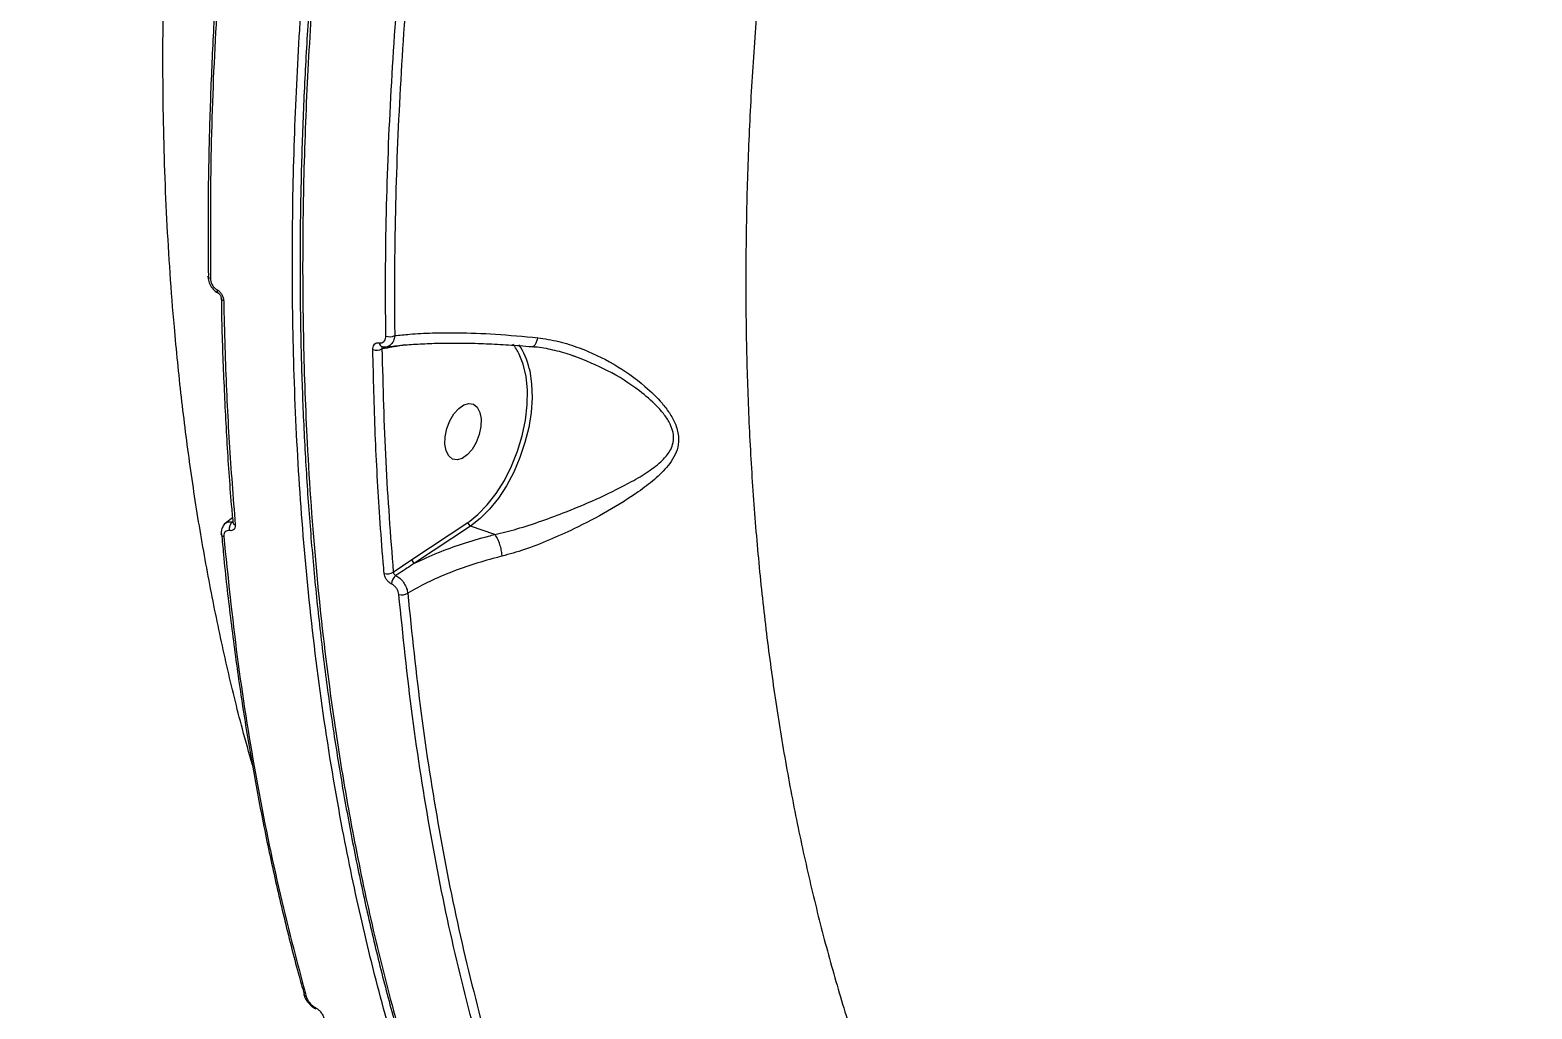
# Model space of a CAD drawing. Header units: millimetres. Extents: x -8607 to 7621, y -5747 to 4382.
# Drawn here: x 4540.7 to 4770.6, y -972.8 to -822.9 of the extents above; entities that cross this region are included whole.
import ezdxf

# ---------------------------------------------------------------- set-up
doc = ezdxf.new("R2010")
doc.units = ezdxf.units.MM
doc.layers.add('DIKOM_ОБЪЕКТ', color=7, linetype='Continuous')
doc.layers.add('DIKOM_РАЗМЕР_ОБЪЕКТА', color=7, linetype='Continuous')
doc.styles.add('style1', font='arial.ttf', dxfattribs={"width": 0.8})
doc.dimstyles.new('1-50', dxfattribs={"dimtxt": 300, "dimasz": 200, "dimexe": 100, "dimexo": 0, "dimgap": 100, "dimtad": 1, "dimtxsty": 'style1', "dimcen": 200, "dimclrd": 7, "dimclre": 7, "dimclrt": 7, "dimadec": 1, "dimazin": 2, "dimtfac": 1, "dimtmove": 0, "dimatfit": 2, "dimfxl": 0, "dimlwd": 25, "dimlwe": 18, "dimarcsym": 0})

# ---------------------------------------------------------------- blocks, each defined once
blk = doc.blocks.new('*D11')
at = {"layer": 'Defpoints', "color": 0, "transparency": 16777216}
for p in [(7619.37, -165.15), (-6826.53, -739.39), (7619.37, -5647.14)]:
    blk.add_point(p, dxfattribs=at)
at = {"layer": 'DIKOM_РАЗМЕР_ОБЪЕКТА', "color": 7, "lineweight": 18, "transparency": 16777216}
for p, q in [((7619.37, -165.15), (7619.37, -5747.14)), ((-6826.53, -739.39), (-6826.53, -5747.14))]:
    blk.add_line(p, q, dxfattribs=at)
at = {"layer": 'DIKOM_РАЗМЕР_ОБЪЕКТА', "color": 7, "lineweight": 25, "transparency": 16777216}
blk.add_line((-6626.53, -5647.14), (7419.37, -5647.14), dxfattribs=at)
at = {"layer": 'DIKOM_РАЗМЕР_ОБЪЕКТА', "color": 7, "transparency": 16777216}
for points in [[(-6626.53, -5613.8), (-6626.53, -5680.47), (-6826.53, -5647.14)], [(7419.37, -5613.8), (7419.37, -5680.47), (7619.37, -5647.14)]]:
    blk.add_solid(points, dxfattribs=at)
at = {"layer": 'DIKOM_РАЗМЕР_ОБЪЕКТА', "color": 7, "transparency": 16777216, "insert": (396.42, -5393.96), "char_height": 300, "attachment_point": 5, "style": 'style1'}
blk.add_mtext('14400', dxfattribs=at)
blk = doc.blocks.new('*D13')
at = {"layer": 'Defpoints', "color": 0, "transparency": 16777216}
for p in [(-5326.53, -191.39), (6073.47, -191.39), (6073.47, -4959.53)]:
    blk.add_point(p, dxfattribs=at)
at = {"layer": 'DIKOM_РАЗМЕР_ОБЪЕКТА', "color": 7, "lineweight": 18, "transparency": 16777216}
for p, q in [((-5326.53, -191.39), (-5326.53, -5059.53)), ((6073.47, -191.39), (6073.47, -5059.53))]:
    blk.add_line(p, q, dxfattribs=at)
at = {"layer": 'DIKOM_РАЗМЕР_ОБЪЕКТА', "color": 7, "lineweight": 25, "transparency": 16777216}
blk.add_line((-5126.53, -4959.53), (5873.47, -4959.53), dxfattribs=at)
at = {"layer": 'DIKOM_РАЗМЕР_ОБЪЕКТА', "color": 7, "transparency": 16777216}
for points in [[(-5126.53, -4926.2), (-5126.53, -4992.86), (-5326.53, -4959.53)], [(5873.47, -4926.2), (5873.47, -4992.86), (6073.47, -4959.53)]]:
    blk.add_solid(points, dxfattribs=at)
at = {"layer": 'DIKOM_РАЗМЕР_ОБЪЕКТА', "color": 7, "transparency": 16777216, "insert": (373.47, -4706.36), "char_height": 300, "attachment_point": 5, "style": 'style1'}
blk.add_mtext('11400', dxfattribs=at)

msp = doc.modelspace()

# ---------------------------------------------------------------- linework, layer by layer
at = {"layer": 'DIKOM_ОБЪЕКТ', "color": 7, "linetype": 'Continuous', "lineweight": 15}
for p, q in [((4598.075, -871.096), (4596.798, -871.322)), ((4624.031, -872.821), (4623.845, -872.741)), ((4571.697, -897.552), (4570.618, -898.37)), ((4599.172, -903.959), (4607.739, -898.267)), ((4608.154, -898.838), (4599.587, -904.53)), ((4607.739, -898.267), (4608.019, -898.072)), ((4611.862, -900.12), (4608.154, -898.838)), ((4569.978, -900.084), (4569.977, -900.039)), ((4596.309, -905.893), (4599.172, -903.959))]:
    msp.add_line(p, q, dxfattribs=at)
at = {"layer": 'DIKOM_ОБЪЕКТ', "color": 7, "linetype": 'Continuous', "lineweight": 15, "flags": 128}
for points in [[(4567.943, -860.574), (4567.944, -860.548), (4567.946, -860.533)], [(4568.318, -860.92), (4568.183, -860.862), (4568.075, -860.794), (4567.997, -860.716), (4567.953, -860.634), (4567.943, -860.574)], [(4570.358, -864.357), (4570.218, -864.297), (4570.107, -864.225), (4570.029, -864.144), (4569.988, -864.057), (4569.981, -864.003)], [(4608.019, -898.072), (4609.25, -897.076), (4610.706, -895.582), (4612.074, -893.818), (4613.319, -891.828), (4614.413, -889.658), (4615.328, -887.363), (4616.043, -884.995), (4616.542, -882.612), (4616.811, -880.272), (4616.844, -878.029), (4616.641, -875.939), (4616.206, -874.051), (4615.608, -872.526)], [(4617.116, -874.7), (4617.198, -875.067), (4617.487, -877.037), (4617.558, -879.168), (4617.41, -881.413), (4617.046, -883.726), (4616.473, -886.055), (4615.705, -888.351), (4614.758, -890.564), (4613.651, -892.647), (4612.41, -894.554), (4611.06, -896.245), (4609.631, -897.684), (4608.154, -898.838)], [(4605.377, -888.567), (4604.805, -888.096), (4604.409, -887.324), (4604.222, -886.312), (4604.259, -885.143), (4604.517, -883.911), (4604.974, -882.717), (4605.595, -881.656), (4606.329, -880.815), (4607.115, -880.263), (4607.892, -880.043), (4608.595, -880.174), (4609.167, -880.644), (4609.563, -881.417), (4609.75, -882.429), (4609.713, -883.598), (4609.455, -884.83), (4608.998, -886.024), (4608.377, -887.085), (4607.643, -887.925), (4606.857, -888.478), (4606.08, -888.698), (4605.377, -888.567)]]:
    msp.add_lwpolyline(points, dxfattribs=at)
at = {"layer": 'DIKOM_ОБЪЕКТ', "color": 7, "linetype": 'Continuous', "lineweight": 15}
for centre, radius, start, end in [((4569.801, -862.764), 0.493, 163.64941, 231.7895), ((4594.854, -870.744), 0.673, 181.09659, 249.45023), ((4595.754, -867.923), 1.91, 252.18822, 294.05942), ((4608.515, -875.942), 7.873, 25.71882, 39.00891), ((4607.155, -876.853), 10.191, 12.19468, 34.45995), ((4593.76, -870.019), 1.862, 251.96114, 296.14224), ((4572.559, -899.225), 1.358, 129.83216, 193.08676), ((4572.199, -898.164), 0.464, 190.259, 260.14488), ((4608.409, -898.216), 0.672, 184.28836, 247.69012), ((4570.441, -899.977), 0.476, 193.00262, 259.28313), ((4595.417, -904.479), 1.672, 252.56759, 302.22733), ((4599.842, -903.909), 0.672, 184.28909, 247.6901), ((4597.882, -907.845), 1.854, 129.10936, 174.87533), ((4597.658, -907.682), 1.679, 252.86019, 300.97619), ((4583.112, -970.385), 0.523, 190.98961, 255.50152), ((4584.635, -972.517), 0.319, 179.66452, 238.67227)]:
    msp.add_arc(centre, radius, start, end, dxfattribs=at)
for points, knots in [([(4689.662, -1104.351), (4687.377, -1103.219), (4681.383, -1100.248), (4672.055, -1094.506), (4662.068, -1087.104), (4652.81, -1078.918), (4644.489, -1070.327), (4636.835, -1061.207), (4629.89, -1051.759), (4622.956, -1041.022), (4616.14, -1028.869), (4609.686, -1015.4), (4603.995, -1001.508), (4599.163, -987.697), (4594.995, -973.689), (4591.48, -959.722), (4588.267, -944.379), (4585.473, -927.585), (4583.273, -909.581), (4581.792, -891.545), (4580.994, -874.072), (4580.781, -856.755), (4581.093, -839.843), (4581.951, -821.873), (4583.442, -802.838), (4585.624, -783.088), (4588.356, -763.695), (4591.482, -745.254), (4595.017, -727.288), (4598.861, -710.019), (4603.474, -691.422), (4608.972, -671.537), (4615.371, -650.798), (4622.18, -630.767), (4629.126, -612.014), (4636.329, -594.024), (4643.65, -576.988), (4651.831, -559.186), (4660.942, -540.717), (4670.881, -522.036), (4680.993, -504.338), (4690.926, -488.088), (4700.895, -472.795), (4710.747, -458.6), (4720.862, -444.83), (4727.773, -436.138), (4731.297, -431.707)], [0, 0, 0, 0, 0.0156509, 0.0410528, 0.0664547, 0.0899044, 0.1133542, 0.1348277, 0.1563011, 0.1771003, 0.2025022, 0.227904, 0.2513538, 0.2748036, 0.2962771, 0.3177505, 0.3385497, 0.3639515, 0.3893534, 0.4128032, 0.436253, 0.4577264, 0.4791999, 0.4999991, 0.5244807, 0.5489623, 0.5715463, 0.5941304, 0.614795, 0.6354597, 0.6554668, 0.6808687, 0.7062706, 0.7297205, 0.7531703, 0.7746438, 0.7961173, 0.8169165, 0.8423185, 0.8677204, 0.8911702, 0.9146201, 0.9360936, 0.9575671, 0.9783663, 1, 1, 1, 1]), ([(4732.651, -431.954), (4731.753, -433.053), (4728.676, -436.817), (4723.507, -443.468), (4717.158, -451.879), (4710.928, -460.472), (4704.822, -469.215), (4698.84, -478.113), (4692.979, -487.166), (4687.238, -496.378), (4681.613, -505.752), (4676.104, -515.29), (4670.71, -524.995), (4665.427, -534.869), (4660.256, -544.917), (4655.201, -555.13), (4650.278, -565.473), (4645.51, -575.905), (4640.908, -586.397), (4636.474, -596.945), (4632.207, -607.551), (4628.104, -618.221), (4624.163, -628.957), (4620.383, -639.763), (4616.764, -650.64), (4613.305, -661.593), (4610.004, -672.625), (4606.863, -683.734), (4603.889, -694.892), (4601.096, -706.051), (4598.494, -717.173), (4596.087, -728.245), (4593.871, -739.272), (4591.846, -750.258), (4590.01, -761.209), (4588.363, -772.126), (4586.904, -783.012), (4585.633, -793.871), (4584.551, -804.706), (4583.657, -815.518), (4582.952, -826.288), (4582.441, -836.974), (4582.126, -847.532), (4582.008, -857.945), (4582.085, -868.213), (4582.358, -878.342), (4582.825, -888.336), (4583.488, -898.198), (4584.345, -907.93), (4585.397, -917.534), (4586.646, -927.014), (4588.091, -936.373), (4589.732, -945.599), (4591.562, -954.661), (4593.576, -963.521), (4595.769, -972.157), (4598.139, -980.566), (4600.687, -988.753), (4603.413, -996.721), (4606.318, -1004.473), (4609.402, -1012.01), (4612.666, -1019.335), (4616.112, -1026.449), (4619.741, -1033.354), (4623.552, -1040.047), (4627.533, -1046.51), (4631.671, -1052.716), (4635.951, -1058.641), (4640.368, -1064.283), (4644.927, -1069.638), (4649.601, -1074.718), (4652.831, -1077.868), (4654.437, -1079.434)], [0, 0, 0, 0, 0.0060017, 0.0205531, 0.0351089, 0.0495914, 0.0640071, 0.0783724, 0.0927037, 0.1070175, 0.1213299, 0.1356542, 0.1500045, 0.1643971, 0.1788482, 0.1933742, 0.2079329, 0.2224373, 0.2368698, 0.251247, 0.2655853, 0.2799011, 0.2942108, 0.3085292, 0.3228687, 0.3372456, 0.3516763, 0.3661771, 0.3807369, 0.3952719, 0.4097248, 0.4241176, 0.4384667, 0.4527885, 0.4670994, 0.4814156, 0.4957482, 0.5101134, 0.5245276, 0.539007, 0.55356, 0.5681114, 0.5825887, 0.5970011, 0.6113649, 0.6256965, 0.6400123, 0.6543285, 0.6686579, 0.6830149, 0.6974158, 0.711877, 0.7264145, 0.7409716, 0.7554762, 0.7699106, 0.7842911, 0.798634, 0.8129556, 0.827272, 0.8415976, 0.8559449, 0.8703302, 0.8847694, 0.8992787, 0.9138366, 0.9283625, 0.9428083, 0.9571929, 0.9715322, 0.9858424, 1, 1, 1, 1]), ([(4733.16, -431.891), (4730.606, -435.083), (4724.802, -442.334), (4715.946, -454.139), (4706.396, -467.579), (4696.875, -481.811), (4687.221, -497.148), (4678.026, -512.712), (4669.642, -527.817), (4662.193, -542.013), (4655.026, -556.42), (4647.856, -571.694), (4640.699, -587.938), (4633.707, -604.898), (4627.086, -622.16), (4620.888, -639.596), (4615.429, -656.198), (4610.527, -672.327), (4606.017, -688.408), (4601.763, -705.018), (4597.791, -722.228), (4594.158, -739.932), (4590.991, -757.677), (4588.318, -775.329), (4586.246, -791.892), (4584.664, -807.761), (4583.497, -823.289), (4582.724, -839.023), (4582.38, -854.943), (4582.488, -870.664), (4583.102, -887.496), (4584.372, -905.301), (4586.184, -921.442), (4588.147, -934.794), (4590.204, -946.586), (4592.805, -959.122), (4596.128, -972.578), (4599.993, -985.869), (4604.438, -998.955), (4609.379, -1011.516), (4614.496, -1022.827), (4619.682, -1032.951), (4625.343, -1042.849), (4631.915, -1053), (4639.525, -1063.165), (4647.103, -1072.071), (4652.355, -1077.173), (4654.733, -1079.483)], [0, 0, 0, 0, 0.0171743, 0.039018, 0.0608996, 0.0842999, 0.1077468, 0.1327047, 0.1550631, 0.1746845, 0.1943334, 0.2165248, 0.2387561, 0.2614025, 0.2855807, 0.3081702, 0.3308016, 0.3511318, 0.3714925, 0.393684, 0.4159152, 0.4385616, 0.4627398, 0.4853293, 0.5079607, 0.5282909, 0.5486516, 0.5704975, 0.5923813, 0.6143903, 0.636438, 0.664243, 0.6921263, 0.7089593, 0.7258096, 0.7476555, 0.7695393, 0.7929439, 0.8163951, 0.8400293, 0.8637115, 0.8833263, 0.9029684, 0.9282908, 0.9536132, 0.9789947, 1, 1, 1, 1]), ([(4574.751, -935.395), (4574.231, -933.57), (4572.822, -928.625), (4570.803, -920.263), (4568.668, -910.337), (4566.798, -900.14), (4565.186, -889.727), (4563.838, -879.117), (4562.573, -866.552), (4561.561, -851.874), (4561.013, -835.147), (4561.038, -818.225), (4561.609, -801.393), (4562.703, -784.517), (4564.284, -767.754), (4566.411, -750.444), (4569.123, -732.61), (4572.44, -714.375), (4576.268, -696.248), (4580.52, -678.521), (4585.207, -661.039), (4590.265, -643.948), (4595.892, -626.569), (4602.113, -608.949), (4608.919, -591.23), (4616.116, -573.912), (4623.567, -557.259), (4631.316, -541.112), (4639.276, -525.589), (4647.38, -510.795), (4655.558, -496.693), (4661.122, -487.792), (4663.907, -483.337)], [0, 0, 0, 0, 0.0148363, 0.0402008, 0.0655653, 0.0910448, 0.1165244, 0.141812, 0.1671279, 0.2049211, 0.2428091, 0.2795665, 0.3164109, 0.3518229, 0.3873126, 0.4222067, 0.4600617, 0.4980115, 0.5348286, 0.5717326, 0.6072017, 0.6427483, 0.6776981, 0.7156472, 0.7536911, 0.7905992, 0.8275942, 0.8631503, 0.8987839, 0.9338189, 0.9668784, 1, 1, 1, 1]), ([(4757.462, -515.224), (4754.2, -520.236), (4747.669, -530.273), (4738.288, -545.985), (4729.229, -562.162), (4720.533, -578.845), (4712.228, -595.965), (4704.333, -613.51), (4696.887, -631.41), (4690.329, -648.537), (4684.588, -664.778), (4679.582, -680.076), (4674.934, -695.498), (4670.652, -711.034), (4666.75, -726.645), (4663.236, -742.316), (4660.123, -758), (4657.61, -772.574), (4655.609, -786.011), (4654.039, -798.283), (4652.74, -810.459), (4651.71, -822.538), (4650.95, -834.526), (4650.464, -846.369), (4650.251, -858.036), (4650.307, -869.533), (4650.633, -880.885), (4651.23, -892.091), (4652.099, -903.122), (4653.238, -913.947), (4654.643, -924.546), (4656.313, -934.917), (4658.251, -945.067), (4660.448, -954.948), (4662.894, -964.536), (4665.589, -973.838), (4668.539, -982.875), (4672.079, -992.555), (4676.301, -1002.743), (4681.312, -1013.284), (4686.74, -1023.281), (4692.568, -1032.692), (4698.783, -1041.504), (4705.381, -1049.682), (4712.33, -1057.281), (4717.26, -1061.791), (4719.727, -1064.048)], [0, 0, 0, 0, 0.0279517, 0.0559711, 0.0841497, 0.112398, 0.140846, 0.1693659, 0.1980505, 0.2268089, 0.2504876, 0.2742079, 0.2980249, 0.3218842, 0.3458643, 0.3698877, 0.3940102, 0.4181768, 0.4373171, 0.4564794, 0.475545, 0.4946105, 0.5137639, 0.5329172, 0.5518732, 0.5708292, 0.5898716, 0.608914, 0.6280087, 0.6471254, 0.6661455, 0.6851656, 0.7042731, 0.7233807, 0.7422913, 0.7612018, 0.7801984, 0.799195, 0.8241795, 0.8492136, 0.8742975, 0.8994316, 0.9244982, 0.9496151, 0.9747822, 1, 1, 1, 1]), ([(4573.322, -774.298), (4573.164, -775.462), (4572.509, -780.284), (4571.552, -788.716), (4570.453, -799.585), (4569.56, -810.391), (4568.856, -821.126), (4568.347, -831.78), (4568.038, -842.338), (4567.912, -851.933), (4567.978, -857.956), (4568.006, -860.536)], [0, 0, 0, 0, 0.03938062, 0.16310781, 0.28696127, 0.41091208, 0.53493032, 0.65898542, 0.78303914, 0.90705807, 1, 1, 1, 1]), ([(4573.639, -774.601), (4573.211, -777.979), (4571.959, -787.854), (4570.341, -804.108), (4569.01, -823.285), (4568.264, -842.286), (4568.3, -854.704), (4568.318, -860.92)], [0, 0, 0, 0, 0.1144542, 0.3345003, 0.5550756, 0.7772654, 1, 1, 1, 1]), ([(4595.169, -869.742), (4595.149, -866.555), (4595.088, -857.241), (4595.457, -841.521), (4596.502, -822.469), (4598.141, -803.09), (4599.764, -789.967), (4600.577, -783.398)], [0, 0, 0, 0, 0.1144547, 0.3345006, 0.5550758, 0.7772655, 1, 1, 1, 1]), ([(4601.926, -783.52), (4601.125, -789.995), (4599.519, -802.962), (4597.881, -822.222), (4596.825, -841.313), (4596.451, -857.12), (4596.512, -866.488), (4596.532, -869.668)], [0, 0, 0, 0, 0.2200464, 0.4406219, 0.6628116, 0.885546, 1, 1, 1, 1]), ([(4567.954, -860.574), (4567.952, -860.623), (4567.936, -860.951), (4568.107, -861.592), (4568.548, -862.388), (4569.053, -862.931), (4569.412, -863.082), (4569.501, -863.119)], [0, 0, 0, 0, 0.0487333, 0.3263702, 0.6122929, 0.9041428, 1, 1, 1, 1]), ([(4568.318, -860.92), (4568.334, -861.085), (4568.365, -861.413), (4568.582, -861.909), (4568.896, -862.326), (4569.167, -862.539), (4569.311, -862.616), (4569.328, -862.625)], [0, 0, 0, 0, 0.2486747, 0.49752, 0.7389377, 0.9703205, 1, 1, 1, 1]), ([(4569.328, -862.625), (4569.473, -862.72), (4569.754, -862.903), (4570.085, -863.355), (4570.308, -863.857), (4570.341, -864.191), (4570.358, -864.357)], [0, 0, 0, 0, 0.2592201, 0.5021627, 0.7511322, 1, 1, 1, 1]), ([(4569.496, -863.153), (4569.508, -863.159), (4569.54, -863.175), (4569.639, -863.252), (4569.751, -863.378), (4569.859, -863.548), (4569.94, -863.741), (4569.978, -863.91), (4569.978, -863.979), (4569.978, -864.002)], [0, 0, 0, 0, 0.0827668, 0.2225732, 0.3733443, 0.5286996, 0.7085475, 0.9000188, 1, 1, 1, 1]), ([(4569.99, -864.003), (4569.994, -864.455), (4570.033, -868.344), (4570.291, -875.569), (4570.792, -885.644), (4571.291, -893.203), (4571.677, -897.356), (4571.76, -898.246)], [0, 0, 0, 0, 0.0386266, 0.332039, 0.6260793, 0.9198721, 1, 1, 1, 1]), ([(4570.358, -864.357), (4570.369, -864.949), (4570.425, -867.909), (4570.632, -875.173), (4571.129, -886.062), (4571.789, -894.433), (4572.12, -898.621)], [0, 0, 0, 0, 0.0507693, 0.253855, 0.6266991, 1, 1, 1, 1]), ([(4593.183, -871.789), (4593.183, -871.738), (4593.186, -871.533), (4593.268, -871.212), (4593.489, -870.91), (4593.801, -870.735), (4594.055, -870.75), (4594.182, -870.757)], [0, 0, 0, 0, 0.0795875, 0.3194881, 0.5497988, 0.7748586, 1, 1, 1, 1]), ([(4594.182, -870.757), (4594.307, -870.765), (4594.558, -870.779), (4594.867, -870.607), (4595.084, -870.309), (4595.165, -869.993), (4595.168, -869.792), (4595.169, -869.742)], [0, 0, 0, 0, 0.2263604, 0.4527269, 0.6823825, 0.9207758, 1, 1, 1, 1]), ([(4594.664, -871.374), (4594.658, -871.373), (4594.647, -871.373), (4594.608, -871.384), (4594.555, -871.42), (4594.531, -871.515), (4594.548, -871.612), (4594.574, -871.675), (4594.58, -871.691)], [0, 0, 0, 0, 0.03581833, 0.06695465, 0.31642996, 0.5927837, 0.89724055, 1, 1, 1, 1]), ([(4596.798, -871.322), (4596.325, -871.402), (4595.586, -871.528), (4594.847, -871.647), (4594.58, -871.691)], [0, 0, 0, 0, 0.63889824, 1, 1, 1, 1]), ([(4594.62, -871.362), (4594.66, -871.373), (4594.85, -871.427), (4595.043, -871.388), (4595.196, -871.357)], [0, 0, 0, 0, 0.2111383, 1, 1, 1, 1]), ([(4596.532, -869.668), (4596.524, -869.752), (4596.492, -870.091), (4596.313, -870.627), (4595.904, -871.112), (4595.529, -871.36), (4595.293, -871.361), (4595.262, -871.361)], [0, 0, 0, 0, 0.0969303, 0.3897651, 0.6743282, 0.9572052, 1, 1, 1, 1]), ([(4595.266, -871.41), (4595.4, -871.39), (4596.261, -871.257), (4598.092, -871.083), (4600.76, -870.897), (4603.684, -870.801), (4606.806, -870.789), (4610.097, -870.865), (4613.525, -871.039), (4616.068, -871.209), (4617.481, -871.346), (4617.691, -871.367)], [0, 0, 0, 0, 0.0243744, 0.156115, 0.2903709, 0.4264924, 0.5638115, 0.701664, 0.839266, 0.9760463, 1, 1, 1, 1]), ([(4596.532, -869.668), (4597.287, -869.587), (4599.072, -869.395), (4602.261, -869.234), (4606.599, -869.198), (4611.95, -869.381), (4616.25, -869.778), (4618.428, -869.979)], [0, 0, 0, 0, 0.1301673, 0.3081385, 0.4882733, 0.7408505, 1, 1, 1, 1]), ([(4618.428, -869.979), (4619.504, -870.149), (4621.656, -870.487), (4625.596, -871.754), (4630.143, -873.899), (4634.372, -876.875), (4637.122, -879.533), (4638.619, -881.483), (4639.564, -883.169), (4640.077, -884.99), (4639.946, -886.759), (4639.334, -888.266), (4638.17, -889.946), (4636.349, -891.736), (4633.278, -894.038), (4629.203, -896.595), (4624.545, -899.032), (4620.229, -900.992), (4616.511, -902.448), (4614.105, -903.125), (4612.97, -903.445)], [0, 0, 0, 0, 0.05193, 0.1038899, 0.195155, 0.2864042, 0.3437019, 0.3731335, 0.4024724, 0.4366826, 0.4671116, 0.4969772, 0.5269692, 0.5808921, 0.6349545, 0.7265891, 0.8181324, 0.8810564, 0.9438912, 1, 1, 1, 1]), ([(4617.676, -871.345), (4617.913, -871.361), (4619.031, -871.435), (4621.06, -871.889), (4622.95, -872.372), (4623.935, -872.768), (4624.037, -872.809)], [0, 0, 0, 0, 0.11028633, 0.51935442, 0.95047784, 1, 1, 1, 1]), ([(4618.428, -869.979), (4618.422, -870.006), (4618.359, -870.27), (4618.214, -870.735), (4617.977, -871.167), (4617.792, -871.364), (4617.707, -871.325), (4617.697, -871.321)], [0, 0, 0, 0, 0.0333193, 0.3341896, 0.6461961, 0.9581988, 1, 1, 1, 1]), ([(4594.916, -906.074), (4594.868, -905.506), (4594.628, -902.669), (4594.105, -895.616), (4593.496, -884.802), (4593.287, -876.129), (4593.183, -871.789)], [0, 0, 0, 0, 0.0507693, 0.253855, 0.6266991, 1, 1, 1, 1]), ([(4594.58, -871.691), (4594.726, -877.479), (4595.019, -889.069), (4595.878, -900.281), (4596.309, -905.893)], [0, 0, 0, 0, 0.49945, 1, 1, 1, 1]), ([(4611.867, -900.123), (4611.868, -900.123), (4612.973, -899.881), (4615.373, -899.254), (4619.049, -898.062), (4623.366, -896.439), (4628.06, -894.463), (4632.211, -892.394), (4635.381, -890.534), (4637.369, -888.999), (4638.583, -887.571), (4639.178, -886.278), (4639.327, -884.857), (4638.795, -883.237), (4637.833, -881.753), (4636.296, -880.006), (4633.478, -877.608), (4629.271, -874.896), (4625.756, -873.505), (4624.031, -872.821)], [0, 0, 0, 0, 0.0000354, 0.063317, 0.1352511, 0.2072806, 0.3123795, 0.4175617, 0.4781512, 0.5385639, 0.5785439, 0.602095, 0.6330362, 0.6680278, 0.6994599, 0.7310367, 0.7949418, 0.8993408, 1, 1, 1, 1]), ([(4570.68, -898.388), (4570.665, -898.395), (4570.445, -898.5), (4570.176, -898.913), (4569.954, -899.493), (4569.984, -899.9), (4569.998, -900.084)], [0, 0, 0, 0, 0.0272034, 0.3833076, 0.7214019, 1, 1, 1, 1]), ([(4570.651, -898.421), (4570.783, -898.33), (4571.071, -898.132), (4571.472, -898.165), (4571.689, -898.182)], [0, 0, 0, 0, 0.45829651, 1, 1, 1, 1]), ([(4572.12, -898.621), (4572.122, -898.651), (4572.133, -898.822), (4572.089, -899.111), (4571.903, -899.398), (4571.612, -899.562), (4571.361, -899.543), (4571.236, -899.533)], [0, 0, 0, 0, 0.0489193, 0.2870857, 0.5249643, 0.7625368, 1, 1, 1, 1]), ([(4571.741, -898.253), (4571.742, -898.268), (4571.747, -898.312), (4571.745, -898.314), (4571.743, -898.315)], [0, 0, 0, 0, 0.3244579, 1, 1, 1, 1]), ([(4570.037, -900.038), (4570.128, -901.09), (4570.503, -905.414), (4571.359, -912.865), (4572.607, -922.383), (4574.061, -931.737), (4575.704, -940.929), (4577.534, -949.951), (4579.565, -958.778), (4581.276, -965.623), (4582.374, -969.455), (4582.667, -970.477)], [0, 0, 0, 0, 0.0417682, 0.1716831, 0.3017172, 0.4318425, 0.5620299, 0.6922497, 0.8224629, 0.9526389, 1, 1, 1, 1]), ([(4571.236, -899.533), (4571.111, -899.523), (4570.859, -899.504), (4570.566, -899.668), (4570.381, -899.956), (4570.338, -900.245), (4570.351, -900.416), (4570.353, -900.444)], [0, 0, 0, 0, 0.2376974, 0.4754976, 0.7137247, 0.9520118, 1, 1, 1, 1]), ([(4570.353, -900.444), (4570.994, -906.625), (4572.28, -919.004), (4575.127, -936.891), (4578.595, -954.312), (4581.517, -965.36), (4582.981, -970.891)], [0, 0, 0, 0, 0.2482503, 0.4971899, 0.7482385, 1, 1, 1, 1]), ([(4599.587, -904.53), (4600.772, -903.974), (4603.071, -902.895), (4606.884, -901.517), (4609.836, -900.634), (4611.535, -900.203), (4611.862, -900.12)], [0, 0, 0, 0, 0.3208307, 0.6223551, 0.9272313, 1, 1, 1, 1]), ([(4611.862, -900.12), (4611.864, -900.121), (4611.866, -900.121), (4611.867, -900.122), (4611.867, -900.123)], [0, 0, 0, 0, 0.6744349, 1, 1, 1, 1]), ([(4612.97, -903.445), (4612.968, -903.405), (4612.959, -903.227), (4612.913, -902.778), (4612.773, -902.066), (4612.519, -901.265), (4612.204, -900.564), (4611.979, -900.27), (4611.867, -900.123)], [0, 0, 0, 0, 0.0350348, 0.1552513, 0.3664391, 0.5776263, 0.7888131, 1, 1, 1, 1]), ([(4612.97, -903.445), (4612.659, -903.523), (4611.072, -903.92), (4608.284, -904.739), (4604.763, -906.016), (4601.45, -907.468), (4599.502, -908.569), (4598.523, -909.122)], [0, 0, 0, 0, 0.0563914, 0.288291, 0.5227681, 0.7600043, 1, 1, 1, 1]), ([(4596.309, -905.893), (4596.32, -905.94), (4596.343, -906.035), (4596.431, -906.18), (4596.548, -906.305), (4596.648, -906.375), (4596.703, -906.402), (4596.712, -906.406)], [0, 0, 0, 0, 0.2385191, 0.4769727, 0.7149768, 0.9522192, 1, 1, 1, 1]), ([(4599.587, -904.53), (4599.375, -904.665), (4598.408, -905.282), (4597.456, -905.913), (4596.712, -906.406)], [0, 0, 0, 0, 0.2185559, 1, 1, 1, 1]), ([(4596.035, -907.679), (4596.008, -907.665), (4595.848, -907.582), (4595.559, -907.364), (4595.231, -906.972), (4594.993, -906.519), (4594.942, -906.222), (4594.916, -906.074)], [0, 0, 0, 0, 0.0479293, 0.2856334, 0.523625, 0.7617704, 1, 1, 1, 1]), ([(4597.163, -909.287), (4597.137, -909.139), (4597.084, -908.842), (4596.844, -908.39), (4596.515, -907.996), (4596.224, -907.777), (4596.063, -907.693), (4596.035, -907.679)], [0, 0, 0, 0, 0.2378088, 0.4755153, 0.7135038, 0.9515312, 1, 1, 1, 1]), ([(4596.712, -906.406), (4596.757, -906.43), (4597.02, -906.573), (4597.492, -906.945), (4598.022, -907.61), (4598.405, -908.374), (4598.484, -908.873), (4598.523, -909.122)], [0, 0, 0, 0, 0.04853082, 0.28673378, 0.52469882, 0.76227854, 1, 1, 1, 1]), ([(4609.717, -979.791), (4608.279, -974.332), (4605.4, -963.399), (4601.953, -946.058), (4599.098, -928.084), (4597.809, -915.559), (4597.163, -909.287)], [0, 0, 0, 0, 0.24825027, 0.49718987, 0.74823847, 1, 1, 1, 1]), ([(4598.523, -909.122), (4599.157, -915.293), (4600.427, -927.651), (4603.249, -945.511), (4606.691, -962.906), (4609.595, -973.94), (4611.049, -979.464)], [0, 0, 0, 0, 0.2482505, 0.4971903, 0.7482387, 1, 1, 1, 1]), ([(4582.62, -970.539), (4582.634, -970.597), (4582.713, -970.934), (4583.024, -971.507), (4583.585, -972.179), (4584.086, -972.616), (4584.398, -972.735), (4584.471, -972.763)], [0, 0, 0, 0, 0.0662383, 0.3858875, 0.6564596, 0.9195221, 1, 1, 1, 1]), ([(4582.981, -970.891), (4583.053, -971.086), (4583.18, -971.429), (4583.537, -971.909), (4583.916, -972.283), (4584.182, -972.437), (4584.316, -972.515)], [0, 0, 0, 0, 0.3292165, 0.5797724, 0.7886019, 1, 1, 1, 1]), ([(4584.316, -972.515), (4584.456, -972.597), (4584.735, -972.76), (4585.135, -973.156), (4585.475, -973.624), (4585.641, -973.984), (4585.697, -974.17), (4585.703, -974.191)], [0, 0, 0, 0, 0.2147712, 0.4259281, 0.681714, 0.9641494, 1, 1, 1, 1])]:
    msp.add_open_spline(points, degree=3, knots=knots, dxfattribs=at)

# ---------------------------------------------------------------- dimensions: what is measured, and where the dimension line sits
at = {"layer": 'DIKOM_РАЗМЕР_ОБЪЕКТА'}
dim = msp.add_linear_dim(base=(7619.366, -5647.135), p1=(-6826.527, -739.391), p2=(7619.366, -165.147), text='14400', dimstyle='1-50', dxfattribs=at)
dim.commit()
dim.dimension.update_dxf_attribs({"geometry": '*D11', "text_midpoint": (396.419, -5647.135), "dimtype": 160})
dim = msp.add_linear_dim(base=(6073.473, -4959.53), p1=(-5326.527, -191.391), p2=(6073.473, -191.391), dimstyle='1-50', dxfattribs=at)
dim.commit()
dim.dimension.update_dxf_attribs({"geometry": '*D13', "text_midpoint": (373.473, -4959.53), "dimtype": 160})

doc.saveas('drawing.dxf')
